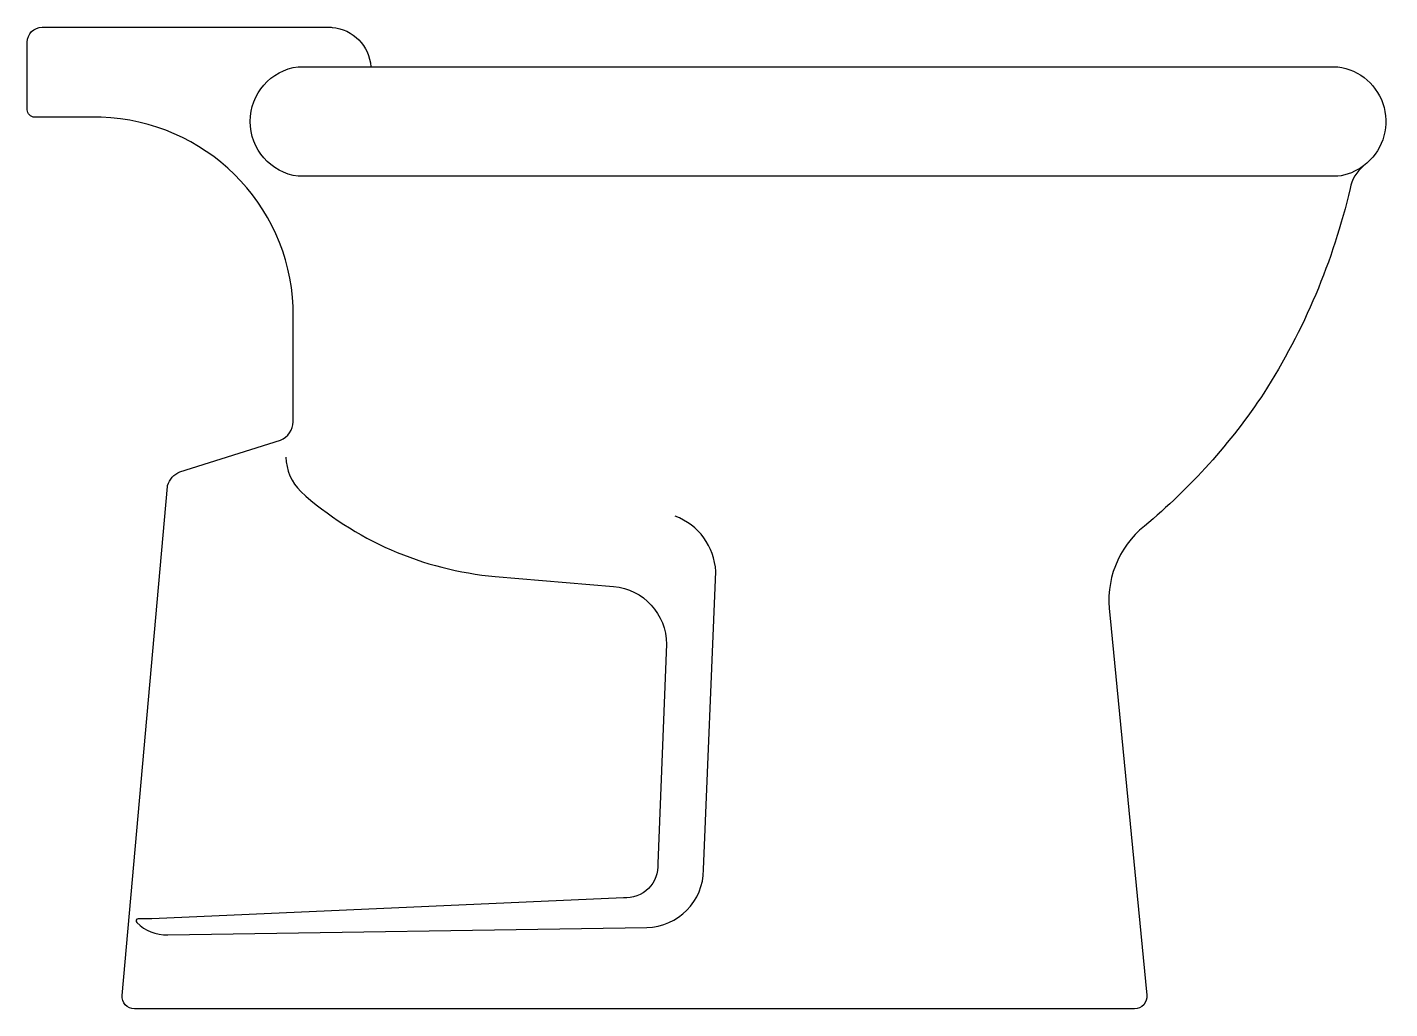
# Model space of a CAD drawing. Extents: x -851.821 to -851.268, y 505.964 to 506.362.
import ezdxf

# ---------------------------------------------------------------- set-up
doc = ezdxf.new("R2010")
doc.units = 0
doc.header["$LTSCALE"] = 50
doc.header["$MEASUREMENT"] = 0
for name, color, linetype in [('A-PECAS', 2, 'CONTINUOUS'), ('A-PEÇAS', 2, 'CONTINUOUS'), ('ESC1-50', 1, 'CONTINUOUS')]:
    doc.layers.add(name, color=color, linetype=linetype)

# ---------------------------------------------------------------- blocks, each defined once
blk = doc.blocks.new('B-3-D')
at = {"layer": 'A-PECAS'}
blk.add_lwpolyline([(0.12276, 0.23089, 0.298235), (0.128, 0.23836), (0.128, 0.285, 0.391193), (0.05, 0.362), (0.023, 0.362, -0.414214), (0.02, 0.365), (0.02, 0.3925, -0.414214), (0.026, 0.3985), (0.14297, 0.3985, -0.031339), (0.14376, 0.39847, -0.367917), (0.1595, 0.3825), (0.341, 0.3825), (0.552, 0.3825, -0.6726), (0.56249, 0.34227, 0.174751), (0.557, 0.333, -0.08491), (0.522, 0.25, -0.073752), (0.4735, 0.196, 0.266695), (0.4595, 0.16), (0.47447, 0.00548, -0.442791), (0.46949, 0), (0.06347, 0, -0.440518), (0.05849, 0.00544), (0.07691, 0.21203), (0.07698, 0.21247, -0.238813), (0.082, 0.218)], format="xyb", close=True, dxfattribs=at)
at = {"layer": 'ESC1-50'}
for points in [[(0.56249, 0.34227, -0.128258), (0.552, 0.338), (0.341, 0.338), (0.13, 0.338, -0.876467), (0.13, 0.3825), (0.1595, 0.3825)], [(0.125, 0.224, 0.194065), (0.131, 0.21, 0.162145), (0.21, 0.1755), (0.258, 0.1715, -0.385347), (0.2795, 0.148), (0.276, 0.059, -0.44779), (0.262, 0.045), (0.07062, 0.03653), (0.06962, 0.0365), (0.065, 0.0365, 0.69007), (0.0645, 0.035, 0.211314), (0.077, 0.03), (0.2715, 0.033, 0.40819), (0.2945, 0.0565), (0.2995, 0.1775, 0.300611), (0.283, 0.2, 0.300611)]]:
    blk.add_lwpolyline(points, format="xyb", dxfattribs=at)

msp = doc.modelspace()

# ---------------------------------------------------------------- block references
at = {"layer": 'A-PEÇAS'}
msp.add_blockref('B-3-D', (-851.84136, 505.96398), dxfattribs=at)

doc.saveas('drawing.dxf')
